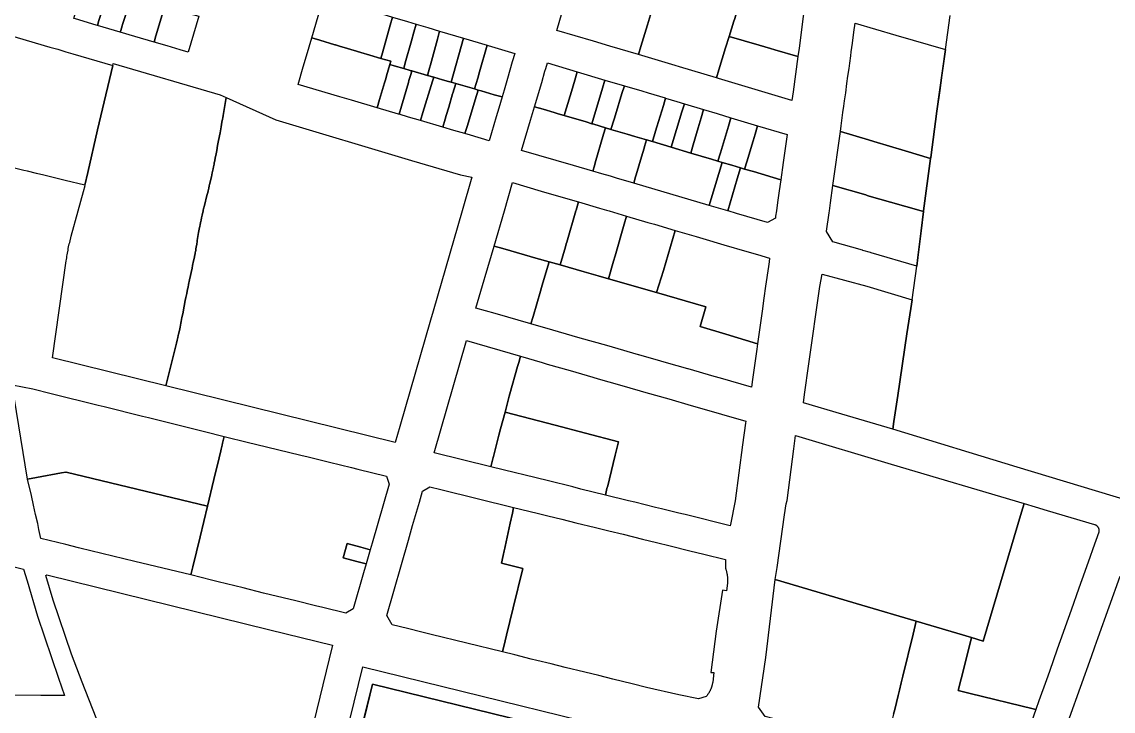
# Model space of a CAD drawing. Header units: metres. Extents: x 3 to 1005126, y 39 to 4383651.
# Drawn here: x 478953.3 to 479338.4, y 4372118.8 to 4372362 of the extents above; entities that cross this region are included whole.
import ezdxf

# ---------------------------------------------------------------- set-up
doc = ezdxf.new("R2010")
doc.units = ezdxf.units.M
doc.header["$MEASUREMENT"] = 0
doc.layers.add('TM_Llucmajor', color=7, linetype='Continuous')

msp = doc.modelspace()

# ---------------------------------------------------------------- linework, layer by layer
at = {"layer": 'TM_Llucmajor', "linetype": 'Continuous', "flags": 128}
for points in [[(479155.09, 4372355.1), (479142.13, 4372358.92), (479145.69, 4372371.15), (479147.56, 4372377.6), (479151.11, 4372389.88), (479164.5, 4372385.93), (479170.26, 4372384.23), (479180.3, 4372381.27), (479179.43, 4372378.42), (479177.04, 4372370.59), (479176.22, 4372367.9), (479174.09, 4372360.9), (479171.77, 4372353.31), (479170.9, 4372350.44), (479160.85, 4372353.4), (479155.09, 4372355.1)], [(479183.81, 4372346.55), (479170.9, 4372350.44), (479171.77, 4372353.31), (479174.09, 4372360.9), (479176.22, 4372367.9), (479177.04, 4372370.59), (479179.43, 4372378.42), (479180.3, 4372381.27), (479193.31, 4372377.42), (479194.91, 4372376.95), (479207.91, 4372373.11), (479207.04, 4372370.29), (479204.75, 4372362.78), (479204.58, 4372362.23), (479202.9, 4372356.79), (479201.68, 4372352.81), (479199.31, 4372345.08), (479198.41, 4372342.15), (479185.42, 4372346.06), (479183.81, 4372346.55)], [(478972.23, 4372363.05), (478971.75, 4372363.19), (478972.53, 4372365.99), (478973.66, 4372370.09), (478974.84, 4372374.34), (478974.96, 4372374.79), (478975.45, 4372376.56), (478976.77, 4372376.15), (478980.08, 4372375.11), (478983.99, 4372373.9), (478980.85, 4372363.44), (478980.57, 4372362.49), (478980.03, 4372360.7), (478979.56, 4372360.84), (478972.23, 4372363.05)], [(478986.02, 4372358.9), (478980.03, 4372360.7), (478980.57, 4372362.49), (478980.85, 4372363.44), (478983.99, 4372373.9), (478984.04, 4372374.1), (478992.15, 4372371.61), (478991.84, 4372370.6), (478990.86, 4372367.4), (478990.22, 4372365.33), (478989.99, 4372364.56), (478988.9, 4372360.97), (478988.79, 4372360.6), (478988.26, 4372358.92), (478988.06, 4372358.28), (478986.02, 4372358.9)], [(479217.5, 4372352.54), (479213.52, 4372353.7), (479202.9, 4372356.79), (479204.58, 4372362.23), (479204.75, 4372362.78), (479207.04, 4372370.29), (479207.91, 4372373.11), (479229.47, 4372366.82), (479229.06, 4372363.81), (479227.56, 4372352.7), (479227.16, 4372349.72), (479219.04, 4372352.09), (479217.5, 4372352.54)], [(478993.2, 4372356.77), (478988.06, 4372358.28), (478988.26, 4372358.92), (478988.79, 4372360.6), (478988.9, 4372360.97), (478989.99, 4372364.56), (478990.22, 4372365.33), (478990.86, 4372367.4), (478991.84, 4372370.6), (478994.08, 4372369.97), (478995.85, 4372369.48), (478996.43, 4372369.33), (478997.68, 4372368.97), (478999.63, 4372368.44), (479003.67, 4372367.3), (479003.16, 4372365.58), (479000.66, 4372357.08), (478999.99, 4372354.78), (478993.2, 4372356.77)], [(479058.53, 4372355.44), (479055.65, 4372356.29), (479059.58, 4372369.71), (479061.13, 4372370.45), (479067.58, 4372368.55), (479074.77, 4372366.42), (479079.31, 4372365.09), (479080.31, 4372364.79), (479080.41, 4372364.75), (479084.11, 4372363.65), (479083.29, 4372360.73), (479080.58, 4372351.02), (479080.02, 4372349.05), (479076.15, 4372350.2), (479072.91, 4372351.17), (479071.76, 4372351.51), (479071.46, 4372351.59), (479066.22, 4372353.15), (479065.82, 4372353.28), (479063.99, 4372353.83), (479063.8, 4372353.88), (479058.53, 4372355.44)], [(479004.58, 4372353.44), (478999.99, 4372354.78), (479000.66, 4372357.08), (479003.16, 4372365.58), (479003.67, 4372367.3), (479006.28, 4372366.58), (479008.59, 4372365.94), (479009.41, 4372365.7), (479012.7, 4372364.79), (479015.85, 4372363.91), (479013.93, 4372357.58), (479012.01, 4372351.26), (479009.17, 4372352.09), (479004.58, 4372353.44)], [(479083.54, 4372348.04), (479080.02, 4372349.05), (479080.58, 4372351.02), (479083.29, 4372360.73), (479084.11, 4372363.65), (479089.4, 4372362.07), (479092.47, 4372361.15), (479091.66, 4372358.27), (479090.83, 4372355.3), (479088.65, 4372347.52), (479088.08, 4372345.49), (479084.67, 4372346.49), (479083.21, 4372346.91), (479083.54, 4372348.04)], [(479090.36, 4372344.83), (479088.08, 4372345.49), (479088.65, 4372347.52), (479090.83, 4372355.3), (479091.66, 4372358.27), (479092.47, 4372361.15), (479096.61, 4372359.92), (479100.75, 4372358.7), (479099.97, 4372355.83), (479097.5, 4372346.76), (479097.18, 4372345.6), (479096.49, 4372343.06), (479090.94, 4372344.66), (479090.36, 4372344.83)], [(479252.04, 4372320.29), (479242.15, 4372323.24), (479242.43, 4372325.3), (479242.81, 4372328.05), (479243.08, 4372330.02), (479243.39, 4372332.24), (479243.65, 4372334.12), (479244.03, 4372336.91), (479244.49, 4372340.24), (479244.83, 4372342.74), (479245.2, 4372345.44), (479245.46, 4372347.33), (479245.81, 4372349.91), (479246.02, 4372351.43), (479246.43, 4372354.46), (479246.96, 4372358.37), (479247.38, 4372361.48), (479261.72, 4372357.31), (479279.24, 4372352.21), (479277.95, 4372343.12), (479277.19, 4372337.76), (479276.15, 4372330.44), (479274.03, 4372314.08), (479273.99, 4372313.77), (479265.06, 4372316.42), (479254, 4372319.71), (479252.04, 4372320.29)], [(478947.55, 4372311.15), (478944.74, 4372311.83), (478945.45, 4372358.3), (478948.58, 4372357.38), (478963.27, 4372353.07), (478966.05, 4372352.26), (478968.9, 4372351.42), (478971.38, 4372350.69), (478985.4, 4372346.58), (478981.24, 4372328.75), (478980.1, 4372323.85), (478976.58, 4372308.79), (478975.53, 4372304.28), (478968.66, 4372305.97), (478961.06, 4372307.83), (478958.49, 4372308.46), (478955.33, 4372309.24), (478954.04, 4372309.55), (478947.55, 4372311.15)], [(479098.66, 4372342.42), (479096.49, 4372343.06), (479097.18, 4372345.6), (479097.5, 4372346.76), (479099.97, 4372355.83), (479100.75, 4372358.7), (479109.14, 4372356.21), (479104.78, 4372340.67), (479103.92, 4372340.91), (479101.81, 4372341.52), (479098.66, 4372342.42)], [(479065.51, 4372335.53), (479050.79, 4372339.9), (479052.61, 4372346.03), (479053.78, 4372349.98), (479055.65, 4372356.29), (479058.53, 4372355.44), (479063.8, 4372353.88), (479063.99, 4372353.83), (479065.82, 4372353.28), (479066.22, 4372353.15), (479071.46, 4372351.59), (479071.76, 4372351.51), (479072.91, 4372351.17), (479076.15, 4372350.2), (479080.02, 4372349.05), (479083.54, 4372348.04), (479083.21, 4372346.91), (479082.6, 4372344.85), (479082.03, 4372342.92), (479081.72, 4372341.88), (479081.28, 4372340.4), (479079.54, 4372334.51), (479078.69, 4372331.63), (479069.69, 4372334.31), (479065.51, 4372335.53)], [(479106.42, 4372340.19), (479104.78, 4372340.67), (479109.14, 4372356.21), (479117.53, 4372353.71), (479114.81, 4372344.27), (479114.18, 4372342.13), (479113.06, 4372338.27), (479106.42, 4372340.19)], [(479114.4, 4372337.88), (479113.06, 4372338.27), (479114.18, 4372342.13), (479114.81, 4372344.27), (479117.53, 4372353.71), (479117.86, 4372353.6), (479123.72, 4372351.88), (479127.28, 4372350.83), (479126.41, 4372347.87), (479124.68, 4372341.96), (479123.48, 4372337.89), (479122.77, 4372335.45), (479120, 4372336.23), (479115.4, 4372337.58), (479114.4, 4372337.88)], [(479225.08, 4372334.25), (479199.11, 4372341.94), (479198.41, 4372342.15), (479199.31, 4372345.08), (479201.68, 4372352.81), (479202.9, 4372356.79), (479213.52, 4372353.7), (479217.5, 4372352.54), (479219.04, 4372352.09), (479227.16, 4372349.72), (479225.49, 4372337.26), (479225.08, 4372334.25)], [(479004.21, 4372233.51), (478964.13, 4372243.38), (478969.04, 4372277.62), (478969.11, 4372278.17), (478969.19, 4372278.72), (478969.27, 4372279.26), (478969.35, 4372279.81), (478969.45, 4372280.36), (478969.65, 4372281.44), (478969.75, 4372281.99), (478969.86, 4372282.53), (478970.1, 4372283.61), (478970.24, 4372284.15), (478970.37, 4372284.69), (478970.65, 4372285.76), (478970.79, 4372286.29), (478973.24, 4372295.24), (478975.12, 4372302.08), (478975.71, 4372304.26), (478975.53, 4372304.28), (478976.58, 4372308.79), (478980.1, 4372323.85), (478981.24, 4372328.75), (478985.4, 4372346.58), (478985.61, 4372347.23), (479023.27, 4372336.26), (479025.42, 4372335.31), (479024.35, 4372328.9), (479024.22, 4372328.1), (479024.13, 4372327.57), (479023.94, 4372326.52), (479023.66, 4372324.93), (479023.27, 4372322.82), (479023.08, 4372321.76), (479022.65, 4372319.45), (479022.43, 4372318.29), (479022.11, 4372316.55), (479021.77, 4372314.81), (479021.6, 4372313.94), (479021.4, 4372312.9), (479021.26, 4372312.2), (479021.19, 4372311.87), (479021.16, 4372311.73), (479020.97, 4372310.8), (479020.82, 4372310.1), (479020.51, 4372308.71), (479020.21, 4372307.32), (479019.58, 4372304.53), (479019.49, 4372304.1), (479019.29, 4372303.23), (479019.08, 4372302.37), (479018.94, 4372301.79), (479018.65, 4372300.64), (479017.79, 4372297.19), (479017.5, 4372296.03), (479017.36, 4372295.46), (479017.31, 4372295.24), (479017.18, 4372294.69), (479017.09, 4372294.3), (479016.96, 4372293.72), (479016.76, 4372292.85), (479016.59, 4372292.04), (479016.48, 4372291.5), (479016.4, 4372291.13), (479016.26, 4372290.4), (479016.15, 4372289.86), (479015.94, 4372288.77), (479015.74, 4372287.67), (479015.61, 4372286.94), (479015.34, 4372285.48), (479015.24, 4372284.84), (479015.17, 4372284.42), (479015.04, 4372283.56), (479014.87, 4372282.42), (479014.78, 4372281.85), (479014.69, 4372281.28), (479014.64, 4372280.99), (479014.54, 4372280.42), (479014.49, 4372280.14), (479014.4, 4372279.71), (479014.15, 4372278.46), (479013.97, 4372277.62), (479013.61, 4372275.94), (479013.41, 4372275.04), (479012.52, 4372270.92), (479012.16, 4372269.24), (479011.99, 4372268.4), (479011.83, 4372267.65), (479011.52, 4372266.15), (479011.22, 4372264.65), (479011.02, 4372263.65), (479010.63, 4372261.64), (479010.11, 4372258.96), (479009.85, 4372257.62), (479009.58, 4372256.29), (479009.45, 4372255.62), (479009.18, 4372254.28), (479009.04, 4372253.62), (479008.82, 4372252.62), (479008.63, 4372251.73), (479008.53, 4372251.29), (479008.38, 4372250.62), (479008.15, 4372249.63), (479007.92, 4372248.63), (479007.79, 4372248.13), (479004.21, 4372233.51)], [(479086.29, 4372329.42), (479078.69, 4372331.63), (479079.54, 4372334.51), (479081.28, 4372340.4), (479081.72, 4372341.88), (479082.03, 4372342.92), (479082.6, 4372344.85), (479083.21, 4372346.91), (479084.67, 4372346.49), (479088.08, 4372345.49), (479090.36, 4372344.83), (479090.94, 4372344.66), (479090.55, 4372343.33), (479089.94, 4372341.22), (479089.75, 4372340.58), (479087.31, 4372332.15), (479086.49, 4372329.36), (479086.29, 4372329.42)], [(479137.29, 4372331.11), (479134.24, 4372332.01), (479136.78, 4372340.6), (479137.93, 4372344.51), (479138.24, 4372345.55), (479138.81, 4372347.44), (479149.33, 4372344.27), (479148.47, 4372341.4), (479147.26, 4372337.34), (479145.56, 4372331.65), (479144.74, 4372328.9), (479142.56, 4372329.56), (479141.18, 4372329.96), (479137.29, 4372331.11)], [(479094.02, 4372327.13), (479091.9, 4372327.76), (479089.81, 4372328.38), (479086.49, 4372329.36), (479087.31, 4372332.15), (479089.75, 4372340.58), (479089.94, 4372341.22), (479090.55, 4372343.33), (479090.94, 4372344.66), (479096.49, 4372343.06), (479098.66, 4372342.42), (479098.24, 4372340.99), (479094.87, 4372329.94), (479094.02, 4372327.13)], [(479095.17, 4372326.79), (479094.02, 4372327.13), (479094.87, 4372329.94), (479098.24, 4372340.99), (479098.66, 4372342.42), (479101.81, 4372341.52), (479103.92, 4372340.91), (479104.78, 4372340.67), (479106.42, 4372340.19), (479105.41, 4372336.76), (479105.34, 4372336.52), (479103.96, 4372331.85), (479103.1, 4372328.95), (479102.71, 4372327.63), (479101.88, 4372324.81), (479100.73, 4372325.15), (479095.17, 4372326.79)], [(479152.41, 4372326.63), (479144.74, 4372328.9), (479145.56, 4372331.65), (479147.26, 4372337.34), (479148.47, 4372341.4), (479149.33, 4372344.27), (479159.08, 4372341.41), (479158.25, 4372338.59), (479154.52, 4372326.01), (479152.41, 4372326.63)], [(479105.79, 4372323.66), (479101.88, 4372324.81), (479102.71, 4372327.63), (479103.1, 4372328.95), (479103.96, 4372331.85), (479105.34, 4372336.52), (479105.41, 4372336.76), (479106.42, 4372340.19), (479113.06, 4372338.27), (479114.4, 4372337.88), (479113.34, 4372334.46), (479110.56, 4372325.33), (479109.69, 4372322.51), (479105.79, 4372323.66)], [(479119.08, 4372322.83), (479118.24, 4372319.99), (479111.65, 4372321.92), (479109.69, 4372322.51), (479110.56, 4372325.33), (479113.34, 4372334.46), (479114.4, 4372337.88), (479115.4, 4372337.58), (479120, 4372336.23), (479122.77, 4372335.45), (479121.63, 4372331.55), (479120.72, 4372328.44), (479119.08, 4372322.83)], [(479155.19, 4372325.81), (479154.52, 4372326.01), (479158.25, 4372338.59), (479159.08, 4372341.41), (479165.93, 4372339.4), (479165.08, 4372336.65), (479162.78, 4372329.14), (479162.3, 4372327.57), (479161.21, 4372324.02), (479159.24, 4372324.61), (479155.19, 4372325.81)], [(479162.78, 4372323.56), (479161.21, 4372324.02), (479162.3, 4372327.57), (479162.78, 4372329.14), (479165.08, 4372336.65), (479165.93, 4372339.4), (479172.07, 4372337.56), (479174.37, 4372336.87), (479180.3, 4372335.09), (479180.5, 4372335.03), (479179.72, 4372332.46), (479177.43, 4372324.94), (479176.95, 4372323.38), (479175.83, 4372319.69), (479173.74, 4372320.3), (479169.62, 4372321.52), (479166.89, 4372322.33), (479162.78, 4372323.56)], [(479108.74, 4372295.24), (479098.52, 4372259.91), (479097.58, 4372256.65), (479086.74, 4372219.2), (479085.11, 4372213.58), (479004.21, 4372233.51), (479007.79, 4372248.13), (479007.92, 4372248.63), (479008.15, 4372249.63), (479008.38, 4372250.62), (479008.53, 4372251.29), (479008.63, 4372251.73), (479008.82, 4372252.62), (479009.04, 4372253.62), (479009.18, 4372254.28), (479009.45, 4372255.62), (479009.58, 4372256.29), (479009.85, 4372257.62), (479010.11, 4372258.96), (479010.63, 4372261.64), (479011.02, 4372263.65), (479011.22, 4372264.65), (479011.52, 4372266.15), (479011.83, 4372267.65), (479011.99, 4372268.4), (479012.16, 4372269.24), (479012.52, 4372270.92), (479013.41, 4372275.04), (479013.61, 4372275.94), (479013.97, 4372277.62), (479014.15, 4372278.46), (479014.4, 4372279.71), (479014.49, 4372280.14), (479014.54, 4372280.42), (479014.64, 4372280.99), (479014.69, 4372281.28), (479014.78, 4372281.85), (479014.87, 4372282.42), (479015.04, 4372283.56), (479015.17, 4372284.42), (479015.24, 4372284.84), (479015.34, 4372285.48), (479015.61, 4372286.94), (479015.74, 4372287.67), (479015.94, 4372288.77), (479016.15, 4372289.86), (479016.26, 4372290.4), (479016.4, 4372291.13), (479016.48, 4372291.5), (479016.59, 4372292.04), (479016.76, 4372292.85), (479016.96, 4372293.72), (479017.09, 4372294.3), (479017.18, 4372294.69), (479017.31, 4372295.24), (479017.36, 4372295.46), (479017.5, 4372296.03), (479017.79, 4372297.19), (479018.65, 4372300.64), (479018.94, 4372301.79), (479019.08, 4372302.37), (479019.29, 4372303.23), (479019.49, 4372304.1), (479019.58, 4372304.53), (479020.21, 4372307.32), (479020.51, 4372308.71), (479020.82, 4372310.1), (479020.97, 4372310.8), (479021.16, 4372311.73), (479021.19, 4372311.87), (479021.26, 4372312.2), (479021.4, 4372312.9), (479021.6, 4372313.94), (479021.77, 4372314.81), (479022.11, 4372316.55), (479022.43, 4372318.29), (479022.65, 4372319.45), (479023.08, 4372321.76), (479023.27, 4372322.82), (479023.66, 4372324.93), (479023.94, 4372326.52), (479024.13, 4372327.57), (479024.22, 4372328.1), (479024.35, 4372328.9), (479025.42, 4372335.31), (479042.97, 4372327.42), (479090.78, 4372313.01), (479108.17, 4372308.02), (479112.18, 4372307.11), (479108.74, 4372295.24)], [(479182.44, 4372317.72), (479175.83, 4372319.69), (479176.95, 4372323.38), (479177.43, 4372324.94), (479179.72, 4372332.46), (479180.5, 4372335.03), (479184.46, 4372333.87), (479187.16, 4372333.08), (479186.38, 4372330.55), (479186.26, 4372330.15), (479182.44, 4372317.72)], [(479147.95, 4372311.28), (479129.69, 4372316.6), (479132.83, 4372327.22), (479134.24, 4372332.01), (479137.29, 4372331.11), (479141.18, 4372329.96), (479142.56, 4372329.56), (479144.74, 4372328.9), (479152.41, 4372326.63), (479154.52, 4372326.01), (479155.19, 4372325.81), (479159.24, 4372324.61), (479158.57, 4372322.35), (479155.65, 4372312.17), (479155.38, 4372311.21), (479154.83, 4372309.27), (479147.95, 4372311.28)], [(479189.37, 4372315.66), (479182.44, 4372317.72), (479186.26, 4372330.15), (479186.38, 4372330.55), (479187.16, 4372333.08), (479193.87, 4372331.02), (479193.01, 4372328.1), (479191.98, 4372324.6), (479190.82, 4372320.62), (479190.22, 4372318.59), (479189.37, 4372315.66)], [(479198.94, 4372312.83), (479196.69, 4372313.49), (479189.37, 4372315.66), (479190.22, 4372318.59), (479190.82, 4372320.62), (479191.98, 4372324.6), (479193.01, 4372328.1), (479193.87, 4372331.02), (479198.69, 4372329.58), (479203.5, 4372328.13), (479202.63, 4372325.19), (479199.82, 4372315.79), (479198.94, 4372312.83)], [(479200.41, 4372312.38), (479198.94, 4372312.83), (479199.82, 4372315.79), (479202.63, 4372325.19), (479203.5, 4372328.13), (479208.22, 4372326.72), (479212.95, 4372325.3), (479212.06, 4372322.36), (479211.34, 4372319.96), (479210.18, 4372316.1), (479209.24, 4372312.96), (479209.21, 4372312.87), (479208.35, 4372310.02), (479206.96, 4372310.44), (479203.85, 4372311.36), (479200.41, 4372312.38)], [(479157.95, 4372308.36), (479154.83, 4372309.27), (479155.38, 4372311.21), (479155.65, 4372312.17), (479158.57, 4372322.35), (479159.24, 4372324.61), (479161.21, 4372324.02), (479162.78, 4372323.56), (479166.89, 4372322.33), (479169.62, 4372321.52), (479173.74, 4372320.3), (479173.04, 4372317.92), (479172.89, 4372317.43), (479171.98, 4372314.32), (479170.09, 4372307.96), (479169.9, 4372307.31), (479169.24, 4372305.08), (479163.13, 4372306.86), (479161.07, 4372307.46), (479157.95, 4372308.36)], [(479211.47, 4372309.1), (479208.35, 4372310.02), (479209.21, 4372312.87), (479209.24, 4372312.96), (479210.18, 4372316.1), (479211.34, 4372319.96), (479212.06, 4372322.36), (479212.95, 4372325.3), (479223.36, 4372322.19), (479221.96, 4372312.31), (479221.09, 4372306.24), (479211.47, 4372309.1)], [(479251.08, 4372300.88), (479239.54, 4372304.2), (479242.15, 4372323.24), (479252.04, 4372320.29), (479254, 4372319.71), (479265.06, 4372316.42), (479273.99, 4372313.77), (479271.49, 4372295.24), (479271.46, 4372295.01), (479270.66, 4372295.24), (479259.87, 4372298.36), (479252.37, 4372300.51), (479251.56, 4372300.74), (479251.4, 4372300.79), (479251.08, 4372300.88)], [(479195.88, 4372297.2), (479169.24, 4372305.08), (479169.9, 4372307.31), (479170.09, 4372307.96), (479171.98, 4372314.32), (479172.89, 4372317.43), (479173.04, 4372317.92), (479173.74, 4372320.3), (479175.83, 4372319.69), (479182.44, 4372317.72), (479189.37, 4372315.66), (479196.69, 4372313.49), (479198.94, 4372312.83), (479200.41, 4372312.38), (479196.58, 4372299.51), (479195.88, 4372297.2)], [(479202.42, 4372295.27), (479195.88, 4372297.2), (479196.58, 4372299.51), (479200.41, 4372312.38), (479203.85, 4372311.36), (479206.96, 4372310.44), (479205.79, 4372306.54), (479203.26, 4372298.08), (479202.42, 4372295.27)], [(479202.52, 4372295.24), (479202.42, 4372295.27), (479203.26, 4372298.08), (479205.79, 4372306.54), (479206.96, 4372310.44), (479208.35, 4372310.02), (479211.47, 4372309.1), (479221.09, 4372306.24), (479220.56, 4372302.39), (479219.97, 4372298.17), (479219.57, 4372295.24), (479219.31, 4372293.36), (479219.22, 4372292.72), (479216.47, 4372291.13), (479205.52, 4372294.36), (479202.52, 4372295.24)], [(479123.05, 4372281.98), (479120.06, 4372282.84), (479123.59, 4372295.24), (479126.44, 4372305.23), (479136.58, 4372302.26), (479142.72, 4372300.46), (479149.74, 4372298.41), (479148.9, 4372295.51), (479148.82, 4372295.24), (479145.63, 4372284.25), (479145.44, 4372283.58), (479145.14, 4372282.55), (479143.29, 4372276.18), (479139.39, 4372277.3), (479134.7, 4372278.64), (479130.69, 4372279.79), (479123.05, 4372281.98)], [(479249.91, 4372281.37), (479239.5, 4372284.4), (479237.28, 4372288.01), (479237.31, 4372288.16), (479238.21, 4372294.6), (479238.3, 4372295.24), (479238.69, 4372298.06), (479239.54, 4372304.2), (479251.08, 4372300.88), (479251.4, 4372300.79), (479251.56, 4372300.74), (479252.37, 4372300.51), (479259.87, 4372298.36), (479270.66, 4372295.24), (479271.46, 4372295.01), (479270.64, 4372288.18), (479269.46, 4372278.78), (479269.08, 4372275.78), (479253.02, 4372280.45), (479252.78, 4372280.53), (479250.08, 4372281.31), (479249.91, 4372281.37)], [(479151.81, 4372273.74), (479143.29, 4372276.18), (479145.14, 4372282.55), (479145.44, 4372283.58), (479145.63, 4372284.25), (479148.82, 4372295.24), (479148.9, 4372295.51), (479149.74, 4372298.41), (479157.17, 4372296.23), (479159.58, 4372295.52), (479160.53, 4372295.24), (479166.65, 4372293.44), (479165.83, 4372290.54), (479162.65, 4372279.37), (479162.13, 4372277.55), (479160.36, 4372271.29), (479156.67, 4372272.35), (479151.81, 4372273.74)], [(479177.32, 4372266.43), (479160.36, 4372271.29), (479162.13, 4372277.55), (479162.65, 4372279.37), (479165.83, 4372290.54), (479166.65, 4372293.44), (479174.19, 4372291.22), (479176.56, 4372290.52), (479183.9, 4372288.36), (479183.06, 4372285.49), (479179.74, 4372274.23), (479177.32, 4372266.43)], [(479201.04, 4372283.34), (479209.14, 4372280.96), (479212.96, 4372279.84), (479217.2, 4372278.59), (479217.02, 4372277.31), (479216.77, 4372275.59), (479215.79, 4372268.68), (479215.2, 4372264.5), (479214.54, 4372259.88), (479212.9, 4372248.38), (479201.73, 4372251.75), (479192.72, 4372254.46), (479194.73, 4372261.44), (479177.32, 4372266.43), (479179.74, 4372274.23), (479183.06, 4372285.49), (479183.9, 4372288.36), (479191.29, 4372286.2), (479193.66, 4372285.5), (479201.04, 4372283.34)], [(479120.36, 4372259.02), (479113.56, 4372260.95), (479116.53, 4372270.96), (479116.86, 4372272.06), (479120.06, 4372282.84), (479123.05, 4372281.98), (479130.69, 4372279.79), (479134.7, 4372278.64), (479139.39, 4372277.3), (479137.19, 4372269.84), (479136.73, 4372268.26), (479136.33, 4372266.89), (479133.73, 4372258.06), (479132.95, 4372255.42), (479120.36, 4372259.02)], [(479156.67, 4372272.35), (479160.36, 4372271.29), (479177.32, 4372266.43), (479194.73, 4372261.44), (479192.72, 4372254.46), (479201.73, 4372251.75), (479212.9, 4372248.38), (479212.62, 4372246.42), (479211.12, 4372235.81), (479210.74, 4372233.1), (479199.86, 4372236.22), (479197.58, 4372236.87), (479188.4, 4372239.5), (479188.34, 4372239.52), (479180.81, 4372241.69), (479178.78, 4372242.28), (479171, 4372244.52), (479170.97, 4372244.53), (479161.78, 4372247.15), (479159.77, 4372247.72), (479150.35, 4372250.41), (479142.69, 4372252.61), (479140.68, 4372253.19), (479132.95, 4372255.42), (479133.73, 4372258.06), (479136.33, 4372266.89), (479136.73, 4372268.26), (479137.19, 4372269.84), (479139.39, 4372277.3), (479143.29, 4372276.18), (479151.81, 4372273.74), (479156.67, 4372272.35)], [(479242.62, 4372223.5), (479229.13, 4372227.58), (479229.54, 4372230.53), (479231.06, 4372241.29), (479234.94, 4372268.62), (479235.77, 4372272.94), (479251.45, 4372268.65), (479267.44, 4372263.94), (479266.99, 4372260.88), (479265.65, 4372251.88), (479262.4, 4372230.11), (479261.04, 4372221.01), (479260.62, 4372218.21), (479242.62, 4372223.5)], [(479118.86, 4372204.97), (479098.83, 4372209.9), (479110.25, 4372249.48), (479129.28, 4372243.95), (479128.67, 4372241.75), (479128.26, 4372240.33), (479125.56, 4372230.69), (479125.35, 4372229.95), (479123.83, 4372224.27), (479122.24, 4372218.33), (479121.67, 4372216.09), (479119.77, 4372208.58), (479119.69, 4372208.25), (479118.86, 4372204.97)], [(479162.7, 4372209.09), (479163.85, 4372213.77), (479152.28, 4372216.81), (479141.56, 4372219.62), (479123.83, 4372224.27), (479125.35, 4372229.95), (479125.56, 4372230.69), (479128.26, 4372240.33), (479128.67, 4372241.75), (479129.28, 4372243.95), (479136.95, 4372241.74), (479138.68, 4372241.24), (479146.83, 4372238.9), (479154.76, 4372236.62), (479156.74, 4372236.05), (479164.19, 4372233.9), (479171.52, 4372231.79), (479173.56, 4372231.2), (479181.62, 4372228.9), (479189.56, 4372226.6), (479191.63, 4372226), (479208.79, 4372221.06), (479208.7, 4372220.41), (479207.67, 4372212.72), (479205.02, 4372192.99), (479203.4, 4372184.65), (479203.31, 4372184.17), (479187.35, 4372188.1), (479186.25, 4372188.37), (479184.65, 4372188.76), (479179.08, 4372190.13), (479176.93, 4372190.66), (479169.6, 4372192.47), (479167.44, 4372193.01), (479159.25, 4372195.01), (479159.81, 4372197.31), (479160.05, 4372198.29), (479161.98, 4372206.15), (479162.7, 4372209.09)], [(478955.4, 4372200.59), (478949.95, 4372233.86), (478957.24, 4372232.45), (478963.71, 4372230.84), (478980.3, 4372226.73), (478982.38, 4372226.21), (478995.97, 4372222.84), (478998.07, 4372222.32), (479015.45, 4372218.01), (479017.77, 4372217.44), (479024.77, 4372215.7), (479024.2, 4372213.36), (479024.02, 4372212.62), (479023.68, 4372211.19), (479023.54, 4372210.63), (479022.35, 4372205.7), (479021.47, 4372202.05), (479021.1, 4372200.5), (479018.83, 4372191.08), (478969.01, 4372203.1), (478968.9, 4372203.08), (478967.34, 4372202.79), (478958.58, 4372201.19), (478955.4, 4372200.59)], [(479127.52, 4372202.83), (479118.86, 4372204.97), (479119.69, 4372208.25), (479119.77, 4372208.58), (479121.67, 4372216.09), (479122.24, 4372218.33), (479123.83, 4372224.27), (479141.56, 4372219.62), (479152.28, 4372216.81), (479163.85, 4372213.77), (479162.7, 4372209.09), (479161.98, 4372206.15), (479160.05, 4372198.29), (479159.81, 4372197.31), (479159.25, 4372195.01), (479150.61, 4372197.14), (479147.7, 4372197.86), (479139.12, 4372199.97), (479130.43, 4372202.12), (479127.52, 4372202.83)], [(479020.23, 4372165.01), (479012.97, 4372166.81), (479013.66, 4372169.65), (479016.24, 4372180.3), (479018.83, 4372191.08), (479021.1, 4372200.5), (479021.47, 4372202.05), (479022.35, 4372205.7), (479023.54, 4372210.63), (479023.68, 4372211.19), (479024.02, 4372212.62), (479024.2, 4372213.36), (479024.77, 4372215.7), (479033.37, 4372213.59), (479035.74, 4372213.01), (479051.77, 4372209.07), (479054.32, 4372208.44), (479061.9, 4372206.58), (479069.7, 4372204.67), (479071.89, 4372204.13), (479081.99, 4372201.65), (479082.99, 4372198.86), (479076.96, 4372177.98), (479076.3, 4372175.71), (479072.95, 4372176.63), (479068.11, 4372177.96), (479066.72, 4372172.91), (479071.5, 4372171.6), (479074.85, 4372170.69), (479073.94, 4372167.53), (479070.28, 4372154.83), (479067.67, 4372153.31), (479059.51, 4372155.32), (479056.99, 4372155.94), (479050.02, 4372157.65), (479041.13, 4372159.84), (479038.66, 4372160.45), (479031.47, 4372162.23), (479022.63, 4372164.42), (479020.23, 4372165.01)], [(479268.91, 4372150.46), (479249.72, 4372156.13), (479219.2, 4372165.16), (479219.91, 4372169.44), (479222.46, 4372188.07), (479223.03, 4372191.87), (479223.42, 4372193.13), (479225.74, 4372211.28), (479226.31, 4372215.96), (479260.13, 4372205.9), (479307.03, 4372191.99), (479306.11, 4372188.95), (479292.48, 4372143.49), (479288.4, 4372144.7), (479268.91, 4372150.46)], [(478957.48, 4372191.4), (478956.71, 4372194.83), (478955.4, 4372200.59), (478958.58, 4372201.19), (478967.34, 4372202.79), (478968.9, 4372203.08), (478969.01, 4372203.1), (479018.83, 4372191.08), (479016.24, 4372180.3), (479013.66, 4372169.65), (479012.97, 4372166.81), (478993.22, 4372171.6), (478973.82, 4372176.32), (478973.33, 4372176.44), (478968.92, 4372177.52), (478960.11, 4372179.69), (478959.39, 4372182.87), (478959.24, 4372183.56), (478958.94, 4372184.92), (478958.22, 4372188.11), (478957.48, 4372191.4)], [(479094.47, 4372146.65), (479089.43, 4372147.91), (479083.99, 4372149.26), (479082.12, 4372152.46), (479089.77, 4372179.15), (479091.22, 4372184.21), (479093.6, 4372192.52), (479094.7, 4372196.36), (479097.27, 4372197.91), (479101.15, 4372196.96), (479126.87, 4372190.63), (479126.43, 4372188.6), (479125.65, 4372185.04), (479123.84, 4372176.81), (479123.72, 4372176.29), (479123.52, 4372175.37), (479123.14, 4372173.67), (479122.56, 4372171.03), (479130.12, 4372169.15), (479126.75, 4372155.24), (479124.4, 4372145.56), (479123.92, 4372143.59), (479122.97, 4372139.66), (479097.78, 4372145.86), (479094.47, 4372146.65)], [(479311.07, 4372119.33), (479310.17, 4372119.54), (479287.92, 4372124.98), (479283.72, 4372126.01), (479284.76, 4372130.19), (479287.66, 4372141.76), (479288.4, 4372144.7), (479292.48, 4372143.49), (479306.11, 4372188.95), (479307.03, 4372191.99), (479310.94, 4372190.83), (479315.11, 4372189.6), (479331.83, 4372184.67), (479331.92, 4372184.65), (479332.01, 4372184.6), (479332.1, 4372184.55), (479332.19, 4372184.51), (479332.28, 4372184.45), (479332.37, 4372184.4), (479332.45, 4372184.33), (479332.54, 4372184.27), (479332.62, 4372184.2), (479332.7, 4372184.12), (479332.77, 4372184.05), (479332.84, 4372183.96), (479332.91, 4372183.88), (479332.98, 4372183.79), (479333.05, 4372183.7), (479333.1, 4372183.6), (479333.15, 4372183.51), (479333.2, 4372183.41), (479333.24, 4372183.31), (479333.28, 4372183.2), (479333.32, 4372183.1), (479333.34, 4372182.99), (479333.36, 4372182.9), (479333.39, 4372182.78), (479333.39, 4372182.69), (479333.4, 4372182.58), (479333.4, 4372182.47), (479333.4, 4372182.37), (479333.4, 4372182.26), (479333.39, 4372182.16), (479333.39, 4372182.08), (479333.36, 4372181.97), (479331.23, 4372175.99), (479330.18, 4372173.01), (479327.37, 4372165.1), (479326.32, 4372162.12), (479323.57, 4372154.38), (479322.5, 4372151.4), (479319.74, 4372143.61), (479318.69, 4372140.63), (479315.99, 4372132.73), (479314.84, 4372129.78), (479312.21, 4372122.36), (479311.07, 4372119.33)], [(479126.75, 4372155.24), (479130.12, 4372169.15), (479122.56, 4372171.03), (479123.14, 4372173.67), (479123.52, 4372175.37), (479123.72, 4372176.29), (479123.84, 4372176.81), (479125.65, 4372185.04), (479126.43, 4372188.6), (479126.87, 4372190.63), (479132.21, 4372189.33), (479135.59, 4372188.49), (479138.96, 4372187.67), (479143.86, 4372186.47), (479148.83, 4372185.26), (479155.72, 4372183.55), (479160.49, 4372182.38), (479165.53, 4372181.15), (479172.31, 4372179.48), (479177.24, 4372178.27), (479182.15, 4372177.08), (479189.02, 4372175.38), (479193.94, 4372174.17), (479201.61, 4372172.23), (479201.66, 4372169.1), (479201.72, 4372168.92), (479201.78, 4372168.73), (479201.84, 4372168.56), (479201.9, 4372168.36), (479201.94, 4372168.19), (479201.99, 4372167.99), (479202.03, 4372167.8), (479202.08, 4372167.61), (479202.11, 4372167.42), (479202.15, 4372167.23), (479202.18, 4372167.04), (479202.21, 4372166.85), (479202.24, 4372166.65), (479202.27, 4372166.46), (479202.29, 4372166.27), (479202.31, 4372166.08), (479202.33, 4372165.88), (479202.33, 4372165.69), (479202.34, 4372165.49), (479202.35, 4372165.3), (479202.35, 4372165.1), (479202.36, 4372164.91), (479202.35, 4372164.71), (479202.35, 4372164.52), (479202.34, 4372164.33), (479202.33, 4372164.13), (479202.31, 4372163.94), (479202.31, 4372163.74), (479202.28, 4372163.55), (479202.25, 4372163.36), (479202.24, 4372163.17), (479202.2, 4372162.98), (479201.93, 4372161.26), (479200.55, 4372161.48), (479198.3, 4372147.04), (479196.39, 4372132.43), (479197.53, 4372132.35), (479197.1, 4372129.01), (479197.04, 4372128.66), (479197, 4372128.48), (479196.97, 4372128.31), (479196.93, 4372128.15), (479196.9, 4372127.97), (479196.85, 4372127.81), (479196.81, 4372127.63), (479196.75, 4372127.46), (479196.7, 4372127.29), (479196.65, 4372127.12), (479196.58, 4372126.95), (479196.52, 4372126.79), (479196.45, 4372126.62), (479196.38, 4372126.46), (479196.31, 4372126.3), (479196.24, 4372126.15), (479196.16, 4372125.98), (479196.08, 4372125.83), (479195.99, 4372125.66), (479195.91, 4372125.51), (479195.83, 4372125.35), (479195.74, 4372125.2), (479195.63, 4372125.05), (479195.53, 4372124.9), (479195.44, 4372124.76), (479195.33, 4372124.62), (479195.24, 4372124.47), (479195.12, 4372124.33), (479195.01, 4372124.2), (479194.9, 4372124.06), (479194.79, 4372123.94), (479192.09, 4372123.15), (479185.1, 4372124.56), (479173.7, 4372127.16), (479168.65, 4372128.41), (479161.85, 4372130.09), (479156.91, 4372131.31), (479151.95, 4372132.52), (479145.01, 4372134.22), (479140.08, 4372135.42), (479135.06, 4372136.66), (479133.06, 4372137.15), (479127.29, 4372138.61), (479122.97, 4372139.66), (479123.92, 4372143.59), (479124.4, 4372145.56), (479126.75, 4372155.24)], [(479071.5, 4372171.6), (479066.72, 4372172.91), (479068.11, 4372177.96), (479072.95, 4372176.63), (479076.3, 4372175.71), (479074.85, 4372170.69), (479071.5, 4372171.6)], [(478960.11, 4372124.28), (478929.68, 4372124.36), (478933.76, 4372141.45), (478933.95, 4372142.26), (478934.54, 4372144.83), (478936.04, 4372151.31), (478936.1, 4372151.55), (478940.28, 4372169.58), (478940.89, 4372171.98), (478953.88, 4372168.88), (478955.19, 4372164.7), (478958.92, 4372152.33), (478966.29, 4372130.43), (478968.44, 4372124.26), (478960.11, 4372124.28)], [(479040.88, 4372147.44), (479062.98, 4372142.01), (479050.65, 4372091.4), (479044.68, 4372085.81), (479026.68, 4372090.21), (479013.6, 4372093.4), (478996.02, 4372086.33), (478996.13, 4372086.06), (478992.59, 4372084.85), (478989.08, 4372093.37), (478979.58, 4372116.45), (478974.59, 4372129.01), (478970.9, 4372138.82), (478964.43, 4372157.93), (478961.84, 4372166.58), (478962.13, 4372166.81), (479040.88, 4372147.44)], [(479215.58, 4372116.84), (479213.25, 4372120.16), (479215.81, 4372137.66), (479219.2, 4372165.16), (479249.72, 4372156.13), (479268.91, 4372150.46), (479267.79, 4372145.88), (479264.2, 4372131.15), (479263.63, 4372128.81), (479262.97, 4372126.12), (479262.52, 4372124.26), (479261.33, 4372119.36), (479260.91, 4372117.69), (479260.47, 4372115.87), (479259.83, 4372113.25), (479259.49, 4372111.65), (479259.43, 4372111.42), (479258.27, 4372106.44), (479238.67, 4372111.19), (479233.85, 4372112.33), (479228.97, 4372113.54), (479224.18, 4372114.71), (479219.28, 4372115.9), (479215.58, 4372116.84)], [(479043.94, 4371984.75), (479036.93, 4371997.65), (479034.26, 4372002.56), (479034.23, 4372002.62), (479013.8, 4372040.19), (479029.94, 4372055.31), (479059.06, 4372082.6), (479061.58, 4372084.97), (479073.62, 4372134.37), (479192.33, 4372105.25), (479191.78, 4372100.17), (479077.06, 4372128.33), (479072.2, 4372108.42), (479066.21, 4372083.86), (479065.88, 4372082.51), (479061.05, 4372077.99), (479031, 4372049.82), (479024.6, 4372043.82), (479036.38, 4372022.16), (479038.11, 4372018.98), (479053.87, 4371990), (479043.94, 4371984.75)], [(479100.54, 4372014.72), (479094.74, 4372026.06), (479103.4, 4372030.48), (479112.55, 4372035.16), (479085.88, 4372087.33), (479073.13, 4372112.26), (479077.06, 4372128.33), (479191.78, 4372100.17), (479191.74, 4372099.78), (479191, 4372094.69), (479188.69, 4372084.56), (479184.79, 4372074.97), (479179.62, 4372065.99), (479173.21, 4372057.88), (479165.69, 4372050.81), (479157.37, 4372044.81), (479100.54, 4372014.72)]]:
    msp.add_lwpolyline(points, close=True, dxfattribs=at)
for points in [[(479349.7, 4372191.16), (479304.54, 4372204.9), (479260.62, 4372218.21), (479261.04, 4372221.01), (479262.4, 4372230.1), (479265.64, 4372251.88), (479266.99, 4372260.88), (479267.44, 4372263.94), (479269.08, 4372275.78), (479269.46, 4372278.78), (479270.63, 4372288.17), (479271.46, 4372295.01), (479271.49, 4372295.24), (479273.99, 4372313.78), (479274.03, 4372314.08), (479276.15, 4372330.43), (479279.23, 4372352.21), (479280.91, 4372364.2)], [(479323.02, 4372116.44), (479330.74, 4372138.02), (479331.96, 4372141.44), (479333.15, 4372144.75), (479340.88, 4372166.44)], [(479260.91, 4372117.69), (479261.33, 4372119.36), (479262.52, 4372124.26), (479262.97, 4372126.12), (479263.63, 4372128.81), (479264.2, 4372131.15), (479267.79, 4372145.88), (479268.91, 4372150.46), (479288.4, 4372144.7), (479287.66, 4372141.76), (479284.76, 4372130.19), (479283.72, 4372126.01), (479287.92, 4372124.98), (479310.17, 4372119.54), (479311.07, 4372119.33), (479311.07, 4372119.33), (479307.36, 4372108.69)]]:
    msp.add_lwpolyline(points, dxfattribs=at)

doc.saveas('drawing.dxf')
